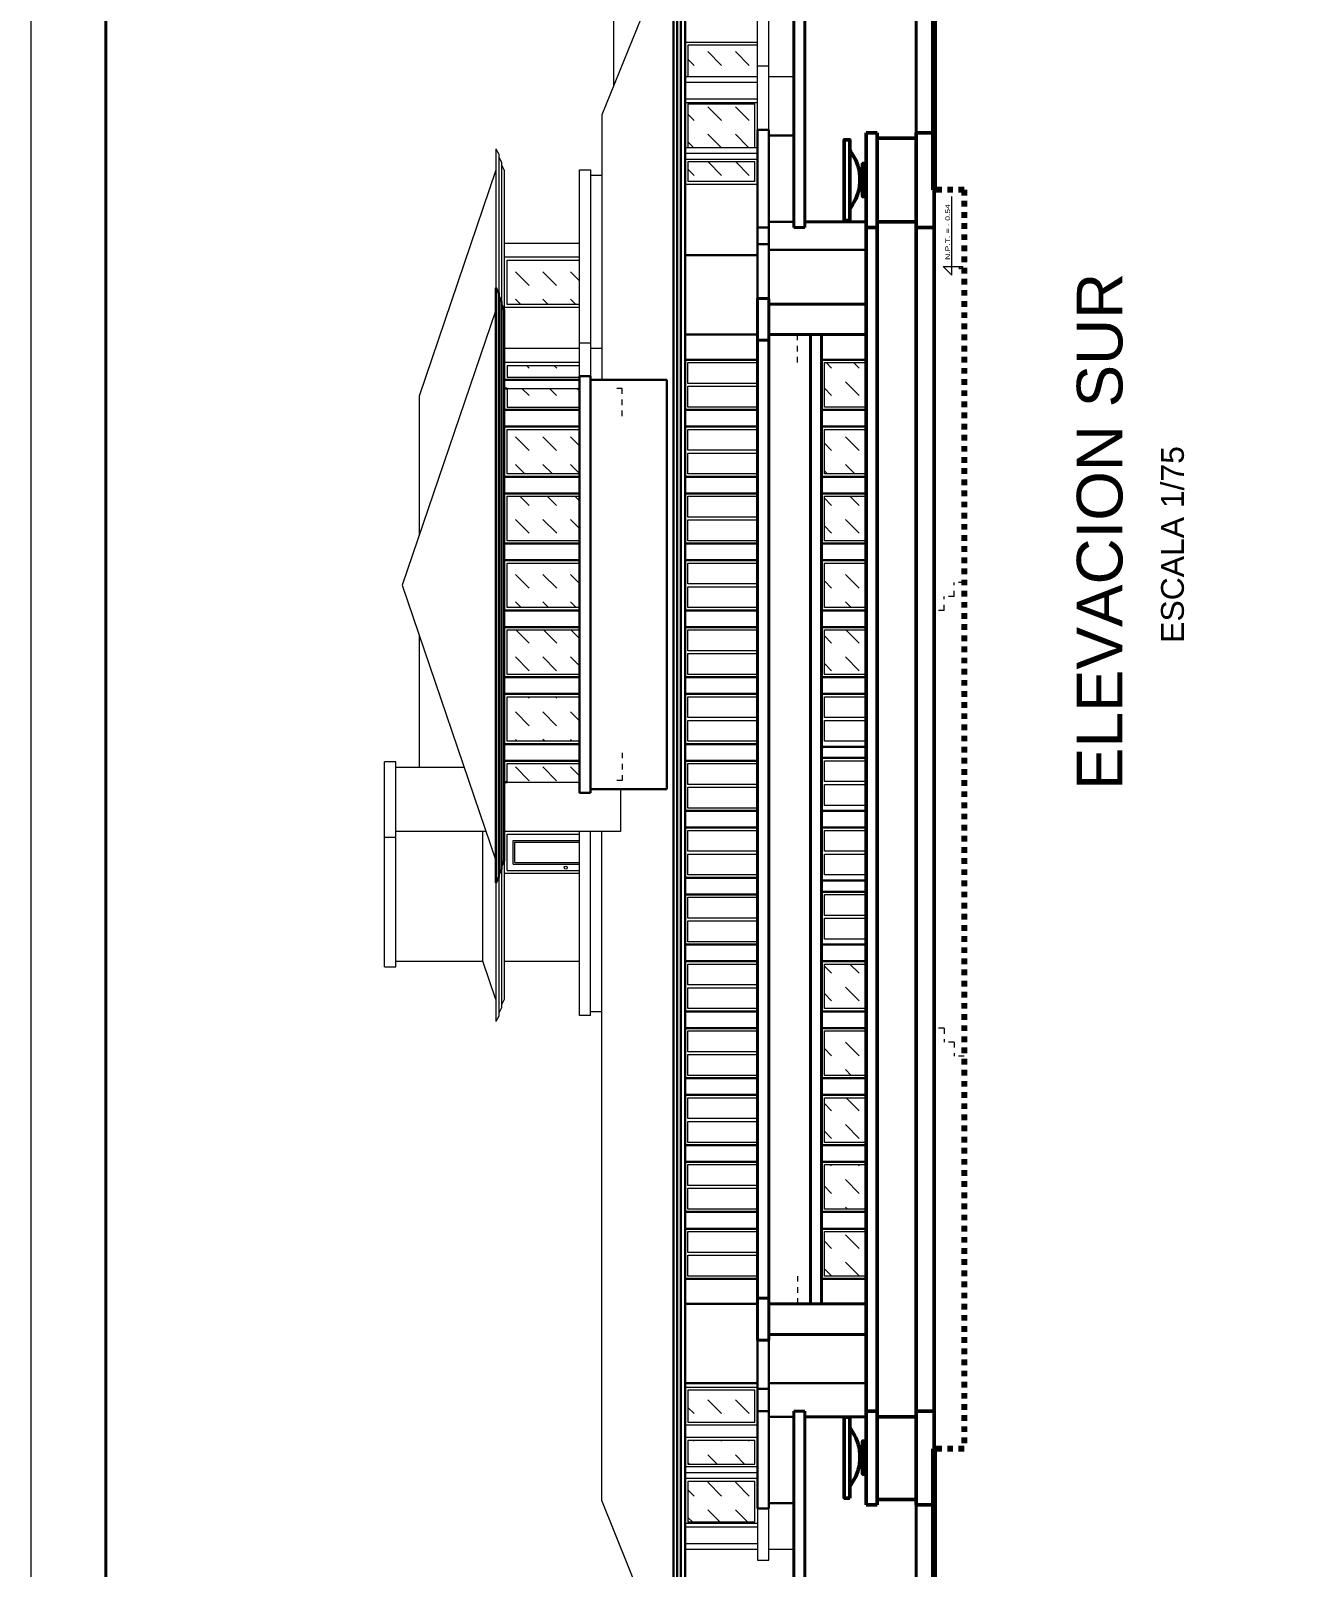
# Model space of a CAD drawing. Header units: millimetres. Extents: x -1459 to -1413, y -119 to 301.
# Drawn here: x -1459.03 to -1436.15, y 179.2 to 206.78 of the extents above; entities that cross this region are included whole.
import ezdxf

# ---------------------------------------------------------------- set-up
doc = ezdxf.new("R2010")
doc.units = ezdxf.units.MM
doc.linetypes.add('RAYITAS', pattern=[0.375, 0.25, -0.125])
doc.layers.get('0').update_dxf_attribs({"lineweight": 0})
for name, color, linetype, lineweight in [('CORTE PLUMA 5', 5, 'Continuous', 40), ('MURO CORTADO', 1, 'Continuous', 60), ('PLUMA 1', 236, 'Continuous', 5), ('PLUMA 2', 3, 'Continuous', 15), ('PLUMA 3', 30, 'Continuous', 20), ('PLUMA 4', 8, 'Continuous', 30), ('PLUMA 6', 140, 'Continuous', 50), ('PROYECCIONES', 40, 'RAYITAS', 13), ('ROTULO', 7, 'Continuous', 5), ('TEXTOS', 30, 'Continuous', 5)]:
    doc.layers.add(name, color=color, linetype=linetype, lineweight=lineweight)
doc.styles.add('Arial', font='arial.ttf')
doc.styles.get("Standard").update_dxf_attribs({"font": 'arial.ttf'})

# ---------------------------------------------------------------- blocks, each defined once
blk = doc.blocks.new('f')
at = {"layer": 'TEXTOS'}
for p, q in [((564.862, -28.78), (565.014, -28.628)), ((565.014, -28.628), (565.014, -28.984)), ((564.862, -28.78), (566.107, -28.78)), ((564.974, -28.918), (565.014, -28.918)), ((564.974, -28.918), (565.014, -28.984)), ((566.107, -28.78), (566.271, -28.78))]:
    blk.add_line(p, q, dxfattribs=at)

msp = doc.modelspace()

# ---------------------------------------------------------------- hatches: boundary and pattern name
h = msp.add_hatch()
h.set_pattern_fill('DASH', color=256, scale=0.11, angle=45, style=0)
h.set_pattern_definition([(135, (-1208.55178, -9.68027), (-0.4939141, 3e-17), [0.34925, -0.34925])])
h.paths.add_polyline_path([(-1444.773, 185.227), (-1444.773, 184.427), (-1444.023, 184.427), (-1444.023, 185.227)])
h.paths.add_polyline_path([(-1444.773, 186.427), (-1444.773, 185.627), (-1444.023, 185.627), (-1444.023, 186.427)])
h.paths.add_polyline_path([(-1444.773, 187.627), (-1444.773, 186.827), (-1444.023, 186.827), (-1444.023, 187.627)])
h.paths.add_polyline_path([(-1444.773, 188.827), (-1444.773, 188.027), (-1444.023, 188.027), (-1444.023, 188.827)])
h.paths.add_polyline_path([(-1444.773, 190.027), (-1444.773, 189.227), (-1444.023, 189.227), (-1444.023, 190.027)])
h.paths.add_polyline_path([(-1444.773, 196.027), (-1444.773, 195.227), (-1444.023, 195.227), (-1444.023, 196.027)])
h.paths.add_polyline_path([(-1444.773, 197.227), (-1444.773, 196.427), (-1444.023, 196.427), (-1444.023, 197.227)])
h.paths.add_polyline_path([(-1444.773, 198.427), (-1444.773, 197.627), (-1444.023, 197.627), (-1444.023, 198.427)])
h.paths.add_polyline_path([(-1444.773, 199.627), (-1444.773, 198.827), (-1444.023, 198.827), (-1444.023, 199.627)])
h.paths.add_polyline_path([(-1444.773, 200.827), (-1444.773, 200.027), (-1444.023, 200.027), (-1444.023, 200.827)])
h.paths.add_polyline_path([(-1447.223, 204.427), (-1447.223, 204.077), (-1446.023, 204.077), (-1446.023, 204.427)])
h.paths.add_polyline_path([(-1447.223, 205.469), (-1447.223, 204.689), (-1446.023, 204.689), (-1446.023, 205.469)])
h.paths.add_polyline_path([(-1447.223, 206.526), (-1447.223, 205.964), (-1445.973, 205.964), (-1445.973, 206.152), (-1445.973, 206.526)])
h.paths.add_polyline_path([(-1447.223, 207.726), (-1447.223, 207.077), (-1445.973, 207.077), (-1445.973, 207.726)])
h.paths.add_polyline_path([(-1447.223, 209.902), (-1447.223, 209.177), (-1445.973, 209.177), (-1445.973, 209.902)])
h.paths.add_polyline_path([(-1447.223, 211.102), (-1447.223, 210.377), (-1445.973, 210.377), (-1445.973, 211.102)])
h.paths.add_polyline_path([(-1447.223, 212.302), (-1447.223, 211.577), (-1445.973, 211.577), (-1445.973, 212.302)])
h.paths.add_polyline_path([(-1447.223, 213.502), (-1447.223, 212.777), (-1445.973, 212.777), (-1445.973, 213.502)])
h.paths.add_polyline_path([(-1447.223, 214.702), (-1447.223, 213.977), (-1445.973, 213.977), (-1445.973, 214.702)])
h.paths.add_polyline_path([(-1447.223, 215.902), (-1447.223, 215.177), (-1445.973, 215.177), (-1445.973, 215.902)])
h.paths.add_polyline_path([(-1447.223, 180.74), (-1447.223, 180.009), (-1446.023, 180.009), (-1446.023, 180.74)])
h.paths.add_polyline_path([(-1447.223, 181.477), (-1447.223, 181.052), (-1446.023, 181.052), (-1446.023, 181.477)])
h.paths.add_polyline_path([(-1447.223, 182.377), (-1447.223, 181.802), (-1446.023, 181.802), (-1446.023, 182.377)])
h.paths.add_polyline_path([(-1450.473, 193.627), (-1450.473, 193.29), (-1449.173, 193.29), (-1449.173, 193.627)])
h.paths.add_polyline_path([(-1450.473, 194.827), (-1450.473, 194.027), (-1449.173, 194.027), (-1449.173, 194.827)])
h.paths.add_polyline_path([(-1450.473, 196.027), (-1450.473, 195.227), (-1449.173, 195.227), (-1449.173, 196.027)])
h.paths.add_polyline_path([(-1450.473, 197.227), (-1450.473, 196.427), (-1449.173, 196.427), (-1449.173, 197.227)])
h.paths.add_polyline_path([(-1450.473, 198.427), (-1450.473, 197.627), (-1449.173, 197.627), (-1449.173, 198.427)])
h.paths.add_polyline_path([(-1450.473, 199.627), (-1450.473, 198.827), (-1449.173, 198.827), (-1449.173, 199.627)])
h.paths.add_polyline_path([(-1450.473, 200.776), (-1450.473, 200.563), (-1449.173, 200.563), (-1449.173, 200.579), (-1449.173, 200.776)])
h.paths.add_polyline_path([(-1450.473, 200.363), (-1450.473, 200.027), (-1449.173, 200.027), (-1449.173, 200.363)])
h.paths.add_polyline_path([(-1450.473, 202.666), (-1450.473, 201.866), (-1449.173, 201.866), (-1449.173, 202.666)])

# ---------------------------------------------------------------- linework, layer by layer
for p, q in [((-1445.973, 206.526), (-1447.223, 206.526)), ((-1447.223, 206.526), (-1447.223, 205.964)), ((-1447.223, 205.469), (-1447.223, 204.689)), ((-1447.223, 205.469), (-1446.023, 205.469)), ((-1446.023, 204.689), (-1446.023, 205.469)), ((-1447.223, 204.427), (-1447.223, 204.077)), ((-1446.023, 204.427), (-1447.223, 204.427)), ((-1446.023, 204.077), (-1446.023, 204.427)), ((-1446.023, 204.077), (-1447.223, 204.077)), ((-1450.473, 201.866), (-1450.473, 202.666)), ((-1450.473, 202.666), (-1449.173, 202.666)), ((-1449.173, 201.866), (-1450.473, 201.866)), ((-1450.473, 200.776), (-1449.173, 200.776)), ((-1450.473, 200.776), (-1450.473, 200.563)), ((-1450.473, 200.563), (-1449.173, 200.563)), ((-1450.473, 200.363), (-1450.473, 200.027)), ((-1450.473, 200.363), (-1449.173, 200.363)), ((-1450.473, 200.027), (-1449.173, 200.027)), ((-1450.473, 193.29), (-1450.473, 193.627)), ((-1450.473, 193.627), (-1449.173, 193.627)), ((-1450.473, 193.29), (-1449.173, 193.29)), ((-1450.473, 192.358), (-1449.173, 192.358)), ((-1450.473, 191.708), (-1450.473, 192.358)), ((-1450.363, 192.248), (-1449.173, 192.248)), ((-1450.363, 191.818), (-1450.363, 192.248)), ((-1450.333, 192.218), (-1449.173, 192.218)), ((-1450.333, 191.848), (-1450.333, 192.218)), ((-1450.363, 191.818), (-1449.173, 191.818)), ((-1450.333, 191.848), (-1449.173, 191.848)), ((-1450.473, 191.708), (-1449.173, 191.708)), ((-1446.023, 181.802), (-1446.023, 182.377)), ((-1446.023, 181.052), (-1446.023, 181.477)), ((-1446.023, 180.74), (-1447.223, 180.74)), ((-1447.223, 180.74), (-1447.223, 180.009)), ((-1446.023, 180.009), (-1446.023, 180.74)), ((-1446.023, 180.009), (-1447.223, 180.009))]:
    msp.add_line(p, q)
for points in [[(-1445.973, 200.452), (-1447.223, 200.452), (-1447.223, 200.827), (-1445.973, 200.827)], [(-1444.023, 200.027), (-1444.773, 200.027), (-1444.773, 200.827), (-1444.023, 200.827)], [(-1445.973, 200.027), (-1447.223, 200.027), (-1447.223, 200.402), (-1445.973, 200.402)], [(-1449.173, 198.827), (-1450.473, 198.827), (-1450.473, 199.627), (-1449.173, 199.627)], [(-1445.973, 199.252), (-1447.223, 199.252), (-1447.223, 199.627), (-1445.973, 199.627)], [(-1444.023, 198.827), (-1444.773, 198.827), (-1444.773, 199.627), (-1444.023, 199.627)], [(-1445.973, 198.827), (-1447.223, 198.827), (-1447.223, 199.202), (-1445.973, 199.202)], [(-1449.173, 197.627), (-1450.473, 197.627), (-1450.473, 198.427), (-1449.173, 198.427)], [(-1445.973, 198.052), (-1447.223, 198.052), (-1447.223, 198.427), (-1445.973, 198.427)], [(-1444.023, 197.627), (-1444.773, 197.627), (-1444.773, 198.427), (-1444.023, 198.427)], [(-1445.973, 197.627), (-1447.223, 197.627), (-1447.223, 198.002), (-1445.973, 198.002)], [(-1449.173, 196.427), (-1450.473, 196.427), (-1450.473, 197.227), (-1449.173, 197.227)], [(-1445.973, 196.852), (-1447.223, 196.852), (-1447.223, 197.227), (-1445.973, 197.227)], [(-1444.023, 196.427), (-1444.773, 196.427), (-1444.773, 197.227), (-1444.023, 197.227)], [(-1445.973, 196.427), (-1447.223, 196.427), (-1447.223, 196.802), (-1445.973, 196.802)], [(-1449.173, 195.227), (-1450.473, 195.227), (-1450.473, 196.027), (-1449.173, 196.027)], [(-1445.973, 195.652), (-1447.223, 195.652), (-1447.223, 196.027), (-1445.973, 196.027)], [(-1444.023, 195.227), (-1444.773, 195.227), (-1444.773, 196.027), (-1444.023, 196.027)], [(-1445.973, 195.227), (-1447.223, 195.227), (-1447.223, 195.602), (-1445.973, 195.602)], [(-1449.173, 194.027), (-1450.473, 194.027), (-1450.473, 194.827), (-1449.173, 194.827)], [(-1445.973, 194.452), (-1447.223, 194.452), (-1447.223, 194.827), (-1445.973, 194.827)], [(-1444.023, 194.452), (-1444.773, 194.452), (-1444.773, 194.827), (-1444.023, 194.827)], [(-1445.973, 194.027), (-1447.223, 194.027), (-1447.223, 194.402), (-1445.973, 194.402)], [(-1444.023, 194.027), (-1444.773, 194.027), (-1444.773, 194.402), (-1444.023, 194.402)], [(-1444.023, 193.302), (-1444.773, 193.302), (-1444.773, 193.677), (-1444.023, 193.677)], [(-1445.973, 193.252), (-1447.223, 193.252), (-1447.223, 193.627), (-1445.973, 193.627)], [(-1445.973, 192.827), (-1447.223, 192.827), (-1447.223, 193.202), (-1445.973, 193.202)], [(-1444.023, 192.877), (-1444.773, 192.877), (-1444.773, 193.252), (-1444.023, 193.252)], [(-1445.973, 192.052), (-1447.223, 192.052), (-1447.223, 192.427), (-1445.973, 192.427)], [(-1444.023, 192.052), (-1444.773, 192.052), (-1444.773, 192.427), (-1444.023, 192.427)], [(-1445.973, 191.627), (-1447.223, 191.627), (-1447.223, 192.002), (-1445.973, 192.002)], [(-1444.023, 191.627), (-1444.773, 191.627), (-1444.773, 192.002), (-1444.023, 192.002)], [(-1445.973, 190.852), (-1447.223, 190.852), (-1447.223, 191.227), (-1445.973, 191.227)], [(-1444.023, 190.902), (-1444.773, 190.902), (-1444.773, 191.277), (-1444.023, 191.277)], [(-1445.973, 190.427), (-1447.223, 190.427), (-1447.223, 190.802), (-1445.973, 190.802)], [(-1444.023, 190.477), (-1444.773, 190.477), (-1444.773, 190.852), (-1444.023, 190.852)], [(-1445.973, 189.652), (-1447.223, 189.652), (-1447.223, 190.027), (-1445.973, 190.027)], [(-1444.023, 189.227), (-1444.773, 189.227), (-1444.773, 190.027), (-1444.023, 190.027)], [(-1445.973, 189.227), (-1447.223, 189.227), (-1447.223, 189.602), (-1445.973, 189.602)], [(-1445.973, 188.452), (-1447.223, 188.452), (-1447.223, 188.827), (-1445.973, 188.827)], [(-1444.023, 188.027), (-1444.773, 188.027), (-1444.773, 188.827), (-1444.023, 188.827)], [(-1445.973, 188.027), (-1447.223, 188.027), (-1447.223, 188.402), (-1445.973, 188.402)], [(-1445.973, 187.252), (-1447.223, 187.252), (-1447.223, 187.627), (-1445.973, 187.627)], [(-1444.023, 186.827), (-1444.773, 186.827), (-1444.773, 187.627), (-1444.023, 187.627)], [(-1445.973, 186.827), (-1447.223, 186.827), (-1447.223, 187.202), (-1445.973, 187.202)], [(-1445.973, 186.052), (-1447.223, 186.052), (-1447.223, 186.427), (-1445.973, 186.427)], [(-1444.023, 185.627), (-1444.773, 185.627), (-1444.773, 186.427), (-1444.023, 186.427)], [(-1445.973, 185.627), (-1447.223, 185.627), (-1447.223, 186.002), (-1445.973, 186.002)], [(-1445.973, 184.852), (-1447.223, 184.852), (-1447.223, 185.227), (-1445.973, 185.227)], [(-1444.023, 184.427), (-1444.773, 184.427), (-1444.773, 185.227), (-1444.023, 185.227)], [(-1445.973, 184.427), (-1447.223, 184.427), (-1447.223, 184.802), (-1445.973, 184.802)], [(-1446.023, 182.377), (-1447.223, 182.377), (-1447.223, 181.802), (-1446.023, 181.802)], [(-1446.023, 181.477), (-1447.223, 181.477), (-1447.223, 181.052), (-1446.023, 181.052)]]:
    msp.add_lwpolyline(points)
at = {"color": 7, "linetype": 'Continuous'}
msp.add_circle((-1449.418, 191.759), 0.027, dxfattribs=at)
at = {"layer": 'CORTE PLUMA 5'}
for p, q in [((-1445.323, 203.252), (-1445.323, 219.427)), ((-1445.123, 203.252), (-1445.123, 219.427)), ((-1443.123, 204.952), (-1443.123, 210.42)), ((-1444.023, 203.352), (-1445.123, 203.352)), ((-1445.123, 203.252), (-1445.323, 203.252)), ((-1445.973, 183.277), (-1445.973, 201.977)), ((-1445.773, 201.977), (-1445.973, 201.977)), ((-1445.773, 183.277), (-1445.773, 201.977)), ((-1445.773, 201.877), (-1444.023, 201.877)), ((-1445.973, 201.227), (-1445.773, 201.227)), ((-1445.773, 201.327), (-1444.023, 201.327)), ((-1445.023, 201.327), (-1445.023, 183.927)), ((-1445.973, 184.027), (-1445.773, 184.027)), ((-1445.773, 183.927), (-1444.023, 183.927)), ((-1445.773, 183.277), (-1445.973, 183.277)), ((-1444.023, 183.377), (-1445.773, 183.377)), ((-1445.123, 182.002), (-1445.323, 182.002)), ((-1445.323, 182.002), (-1445.323, 178.677)), ((-1445.123, 178.677), (-1445.123, 182.002)), ((-1445.123, 181.902), (-1444.023, 181.902)), ((-1443.123, 180.317), (-1443.123, 178.677))]:
    msp.add_line(p, q, dxfattribs=at)
msp.add_lwpolyline([(-1444.823, 183.927), (-1444.823, 201.327)], dxfattribs=at)
at = {"layer": 'MURO CORTADO', "lineweight": 80}
for p, q in [((-1442.803, 203.927), (-1442.803, 220.727)), ((-1442.803, 174.202), (-1442.803, 181.327))]:
    msp.add_line(p, q, dxfattribs=at)
at = {"layer": 'PLUMA 1'}
msp.add_line((-1448.563, 215.137), (-1448.563, 205.789), dxfattribs=at)
at = {"layer": 'PLUMA 2'}
for p, q in [((-1445.973, 206.152), (-1445.973, 217.402)), ((-1445.773, 206.152), (-1445.773, 217.402)), ((-1447.273, 206.577), (-1445.973, 206.577)), ((-1450.673, 189.394), (-1450.905, 190.077))]:
    msp.add_line(p, q, dxfattribs=at)
for points in [[(-1450.673, 204.278), (-1452.053, 200.224), (-1452.053, 197.714)], [(-1452.053, 195.939), (-1452.053, 193.559)]]:
    msp.add_lwpolyline(points, dxfattribs=at)
at = {"layer": 'PLUMA 3'}
for p, q in [((-1447.483, 208.448), (-1448.773, 205.272)), ((-1445.973, 205.002), (-1445.973, 206.152)), ((-1445.973, 206.152), (-1445.773, 206.152)), ((-1445.773, 205.002), (-1445.773, 206.152)), ((-1447.273, 205.964), (-1445.973, 205.964)), ((-1447.273, 205.858), (-1445.973, 205.858)), ((-1445.773, 205.964), (-1445.323, 205.964)), ((-1447.273, 205.558), (-1445.973, 205.558)), ((-1448.773, 205.272), (-1448.773, 200.513)), ((-1447.273, 205.494), (-1445.973, 205.494)), ((-1447.273, 204.689), (-1445.973, 204.689)), ((-1450.673, 204.66), (-1450.623, 204.566)), ((-1450.673, 204.66), (-1450.673, 202.169)), ((-1450.623, 204.566), (-1450.623, 202.069)), ((-1450.623, 204.516), (-1450.573, 204.422)), ((-1450.573, 204.422), (-1450.573, 201.919)), ((-1447.273, 204.583), (-1445.973, 204.583)), ((-1447.273, 204.477), (-1445.973, 204.477)), ((-1450.573, 204.372), (-1450.523, 204.278)), ((-1450.523, 204.278), (-1450.523, 201.769)), ((-1449.173, 200.579), (-1449.173, 204.286)), ((-1449.173, 204.286), (-1448.973, 204.286)), ((-1448.973, 204.286), (-1448.973, 200.579)), ((-1447.273, 204.027), (-1445.973, 204.027)), ((-1449.173, 202.966), (-1450.523, 202.966)), ((-1449.173, 202.716), (-1450.523, 202.716)), ((-1449.173, 201.179), (-1448.973, 201.179)), ((-1449.173, 201.076), (-1450.523, 201.076)), ((-1449.173, 200.826), (-1450.523, 200.826)), ((-1448.773, 201.076), (-1448.973, 201.076)), ((-1452.473, 193.659), (-1452.673, 193.659)), ((-1452.673, 189.977), (-1452.673, 193.659)), ((-1452.473, 189.977), (-1452.473, 193.659)), ((-1451.242, 193.559), (-1452.473, 193.559)), ((-1452.673, 192.308), (-1452.473, 192.308)), ((-1450.905, 190.077), (-1450.905, 192.408)), ((-1449.173, 189.102), (-1449.173, 192.408)), ((-1448.973, 189.102), (-1448.973, 192.408)), ((-1448.773, 180.395), (-1448.773, 192.408)), ((-1450.573, 191.785), (-1450.573, 189.244)), ((-1450.523, 191.885), (-1450.523, 189.394)), ((-1450.673, 191.485), (-1450.673, 188.994)), ((-1450.623, 191.585), (-1450.623, 189.094)), ((-1450.523, 191.658), (-1449.173, 191.658)), ((-1452.473, 190.077), (-1450.905, 190.077)), ((-1450.523, 190.077), (-1449.173, 190.077)), ((-1450.573, 189.244), (-1450.623, 189.144)), ((-1450.523, 189.394), (-1450.573, 189.294)), ((-1450.623, 189.094), (-1450.673, 188.994)), ((-1448.973, 189.102), (-1449.173, 189.102)), ((-1448.973, 189.177), (-1448.773, 189.177)), ((-1445.973, 182.427), (-1447.273, 182.427)), ((-1445.973, 181.752), (-1447.273, 181.752)), ((-1445.973, 181.527), (-1447.273, 181.527)), ((-1445.973, 181.002), (-1447.273, 181.002)), ((-1445.973, 180.896), (-1447.273, 180.896)), ((-1445.973, 180.79), (-1447.273, 180.79)), ((-1447.483, 177.22), (-1448.773, 180.395)), ((-1445.973, 180.252), (-1445.973, 179.327)), ((-1445.773, 179.327), (-1445.773, 180.252)), ((-1445.973, 179.984), (-1447.273, 179.984)), ((-1445.973, 179.921), (-1447.273, 179.921)), ((-1445.973, 179.621), (-1447.273, 179.621)), ((-1445.973, 179.515), (-1447.273, 179.515)), ((-1445.973, 179.327), (-1445.773, 179.327)), ((-1445.323, 179.515), (-1445.773, 179.515))]:
    msp.add_line(p, q, dxfattribs=at)
for points in [[(-1448.773, 204.186), (-1448.973, 204.186)], [(-1450.673, 201.769), (-1452.355, 196.827), (-1450.673, 191.885)], [(-1448.436, 193.17), (-1448.436, 192.408), (-1450.523, 192.408)], [(-1450.851, 192.408), (-1452.473, 192.408)]]:
    msp.add_lwpolyline(points, dxfattribs=at)
at = {"layer": 'PLUMA 4'}
for p, q in [((-1445.973, 201.977), (-1445.973, 205.002)), ((-1445.973, 205.002), (-1445.773, 205.002)), ((-1445.773, 205.002), (-1445.773, 201.977)), ((-1445.773, 204.902), (-1445.323, 204.902)), ((-1445.773, 203.352), (-1445.323, 203.352)), ((-1445.773, 203.252), (-1445.973, 203.252)), ((-1447.273, 202.752), (-1445.973, 202.752)), ((-1445.773, 202.952), (-1445.973, 202.952)), ((-1444.023, 202.852), (-1445.773, 202.852)), ((-1450.673, 202.169), (-1450.673, 191.485)), ((-1450.673, 202.169), (-1450.623, 202.069)), ((-1450.623, 202.069), (-1450.623, 191.585)), ((-1450.623, 202.019), (-1450.573, 201.919)), ((-1450.573, 201.919), (-1450.573, 191.735)), ((-1450.573, 201.869), (-1450.523, 201.769)), ((-1450.523, 201.769), (-1450.523, 191.885)), ((-1447.273, 201.327), (-1445.973, 201.327)), ((-1447.273, 200.877), (-1445.973, 200.877)), ((-1444.823, 200.877), (-1444.023, 200.877)), ((-1449.173, 200.579), (-1448.973, 200.579)), ((-1449.173, 200.579), (-1449.173, 193.1)), ((-1448.973, 193.1), (-1448.973, 200.579)), ((-1449.173, 200.513), (-1450.523, 200.513)), ((-1450.473, 200.363), (-1450.523, 200.363)), ((-1447.601, 200.513), (-1448.973, 200.513)), ((-1447.601, 200.513), (-1447.601, 193.17)), ((-1450.523, 199.977), (-1449.173, 199.977)), ((-1445.973, 199.977), (-1447.273, 199.977)), ((-1444.023, 199.977), (-1444.823, 199.977)), ((-1450.523, 199.677), (-1449.173, 199.677)), ((-1447.273, 199.677), (-1445.973, 199.677)), ((-1444.823, 199.677), (-1444.023, 199.677)), ((-1449.173, 198.777), (-1450.523, 198.777)), ((-1445.973, 198.777), (-1447.273, 198.777)), ((-1444.023, 198.777), (-1444.823, 198.777)), ((-1450.523, 198.477), (-1449.173, 198.477)), ((-1447.273, 198.477), (-1445.973, 198.477)), ((-1444.823, 198.477), (-1444.023, 198.477)), ((-1449.173, 197.577), (-1450.523, 197.577)), ((-1445.973, 197.577), (-1447.273, 197.577)), ((-1444.023, 197.577), (-1444.823, 197.577)), ((-1450.523, 197.277), (-1449.173, 197.277)), ((-1447.273, 197.277), (-1445.973, 197.277)), ((-1444.823, 197.277), (-1444.023, 197.277)), ((-1449.173, 196.377), (-1450.523, 196.377)), ((-1445.973, 196.377), (-1447.273, 196.377)), ((-1444.023, 196.377), (-1444.823, 196.377)), ((-1450.523, 196.077), (-1449.173, 196.077)), ((-1447.273, 196.077), (-1445.973, 196.077)), ((-1444.823, 196.077), (-1444.023, 196.077)), ((-1449.173, 195.177), (-1450.523, 195.177)), ((-1445.973, 195.177), (-1447.273, 195.177)), ((-1444.023, 195.177), (-1444.823, 195.177)), ((-1450.523, 194.877), (-1449.173, 194.877)), ((-1447.273, 194.877), (-1445.973, 194.877)), ((-1444.023, 194.877), (-1444.823, 194.877)), ((-1449.173, 193.977), (-1450.523, 193.977)), ((-1445.973, 193.977), (-1447.273, 193.977)), ((-1444.823, 193.927), (-1444.023, 193.927)), ((-1450.523, 193.677), (-1449.173, 193.677)), ((-1447.273, 193.677), (-1445.973, 193.677)), ((-1444.023, 193.727), (-1444.823, 193.727)), ((-1450.473, 193.29), (-1450.523, 193.29)), ((-1449.173, 193.1), (-1448.973, 193.1)), ((-1447.601, 193.17), (-1448.973, 193.17)), ((-1445.973, 192.777), (-1447.273, 192.777)), ((-1444.823, 192.777), (-1444.023, 192.777)), ((-1447.273, 192.477), (-1445.973, 192.477)), ((-1444.023, 192.477), (-1444.823, 192.477)), ((-1450.623, 191.635), (-1450.573, 191.735)), ((-1450.573, 191.785), (-1450.523, 191.885)), ((-1450.673, 191.485), (-1450.623, 191.585)), ((-1445.973, 191.577), (-1447.273, 191.577)), ((-1444.823, 191.527), (-1444.023, 191.527)), ((-1447.273, 191.277), (-1445.973, 191.277)), ((-1444.023, 191.327), (-1444.823, 191.327)), ((-1445.973, 190.377), (-1447.273, 190.377)), ((-1444.823, 190.377), (-1444.023, 190.377)), ((-1447.273, 190.077), (-1445.973, 190.077)), ((-1444.823, 190.077), (-1444.023, 190.077)), ((-1445.973, 189.177), (-1447.273, 189.177)), ((-1444.023, 189.177), (-1444.823, 189.177)), ((-1447.273, 188.877), (-1445.973, 188.877)), ((-1444.823, 188.877), (-1444.023, 188.877)), ((-1445.973, 187.977), (-1447.273, 187.977)), ((-1444.023, 187.977), (-1444.823, 187.977)), ((-1447.273, 187.677), (-1445.973, 187.677)), ((-1444.823, 187.677), (-1444.023, 187.677)), ((-1445.973, 186.777), (-1447.273, 186.777)), ((-1444.023, 186.777), (-1444.823, 186.777)), ((-1447.273, 186.477), (-1445.973, 186.477)), ((-1444.823, 186.477), (-1444.023, 186.477)), ((-1445.973, 185.577), (-1447.273, 185.577)), ((-1444.023, 185.577), (-1444.823, 185.577)), ((-1447.273, 185.277), (-1445.973, 185.277)), ((-1444.823, 185.277), (-1444.023, 185.277)), ((-1445.973, 184.377), (-1447.273, 184.377)), ((-1444.023, 184.377), (-1444.823, 184.377)), ((-1447.273, 183.927), (-1445.973, 183.927)), ((-1445.973, 183.277), (-1445.973, 180.252)), ((-1445.773, 180.252), (-1445.773, 183.277)), ((-1445.973, 182.502), (-1447.273, 182.502)), ((-1445.973, 182.402), (-1445.773, 182.402)), ((-1445.773, 182.502), (-1444.023, 182.502)), ((-1445.773, 182.002), (-1445.973, 182.002)), ((-1445.973, 180.252), (-1445.773, 180.252))]:
    msp.add_line(p, q, dxfattribs=at)
for points in [[(-1447.483, 208.941), (-1447.483, 176.745)], [(-1447.418, 208.819), (-1447.418, 176.861)], [(-1447.353, 208.648), (-1447.353, 177.027)], [(-1447.273, 208.448), (-1447.273, 177.22)], [(-1445.773, 181.902), (-1445.323, 181.902)], [(-1445.773, 180.352), (-1445.323, 180.352)]]:
    msp.add_lwpolyline(points, dxfattribs=at)
at = {"layer": 'PLUMA 6'}
for p, q in [((-1444.023, 180.317), (-1444.023, 204.952)), ((-1444.023, 204.952), (-1443.823, 204.952)), ((-1443.823, 180.317), (-1443.823, 204.952)), ((-1443.823, 204.852), (-1443.123, 204.852)), ((-1443.123, 180.317), (-1443.123, 204.952)), ((-1443.123, 204.952), (-1442.803, 204.952)), ((-1443.823, 203.352), (-1443.123, 203.352)), ((-1443.823, 203.252), (-1444.023, 203.252)), ((-1442.803, 203.252), (-1443.123, 203.252)), ((-1443.823, 182.002), (-1444.023, 182.002)), ((-1443.823, 181.902), (-1443.123, 181.902)), ((-1443.123, 182.002), (-1442.803, 182.002)), ((-1443.823, 180.417), (-1443.123, 180.417)), ((-1444.023, 180.317), (-1443.823, 180.317)), ((-1443.123, 180.317), (-1442.803, 180.317))]:
    msp.add_line(p, q, dxfattribs=at)
for points in [[(-1444.316, 203.377), (-1444.416, 203.377), (-1444.416, 204.827), (-1444.316, 204.827)], [(-1444.316, 180.442), (-1444.416, 180.442), (-1444.416, 181.892), (-1444.316, 181.892)]]:
    msp.add_lwpolyline(points, close=True, dxfattribs=at)
for points in [[(-1444.086, 204.004), (-1444.136, 204.004), (-1444.136, 204.199), (-1444.086, 204.199)], [(-1444.023, 203.806), (-1444.086, 203.806), (-1444.086, 204.397), (-1444.023, 204.397)], [(-1442.803, 181.327), (-1442.803, 203.927)], [(-1444.086, 181.265), (-1444.136, 181.265), (-1444.136, 181.07), (-1444.086, 181.07)], [(-1444.023, 181.463), (-1444.086, 181.463), (-1444.086, 180.871), (-1444.023, 180.871)]]:
    msp.add_lwpolyline(points, dxfattribs=at)
for points in [[(-1444.136, 204.157), (-1444.139, 204.238), (-1444.172, 204.413), (-1444.266, 204.562), (-1444.316, 204.642)], [(-1444.136, 204.066), (-1444.139, 203.986), (-1444.172, 203.81), (-1444.266, 203.662), (-1444.316, 203.582)], [(-1444.136, 181.223), (-1444.139, 181.303), (-1444.172, 181.479), (-1444.266, 181.627), (-1444.316, 181.707)], [(-1444.136, 181.132), (-1444.139, 181.051), (-1444.172, 180.876), (-1444.266, 180.727), (-1444.316, 180.647)]]:
    msp.add_open_spline(points, degree=3, knots=[0.0452122, 0.0452122, 0.0452122, 0.0452122, 0.2862387, 0.5675163, 0.5675163, 0.5675163, 0.5675163], dxfattribs=at)
at = {"layer": 'PROYECCIONES', "color": 1, "linetype": 'RAYITAS', "lineweight": 80, "ltscale": 0.3}
for p, q in [((-1442.263, 203.927), (-1442.803, 203.927)), ((-1442.263, 203.927), (-1442.263, 181.327)), ((-1442.263, 181.327), (-1442.803, 181.327))]:
    msp.add_line(p, q, dxfattribs=at)
at = {"layer": 'PROYECCIONES', "linetype": 'RAYITAS', "lineweight": 13, "ltscale": 0.3}
for p, q in [((-1445.253, 201.327), (-1445.43, 201.327)), ((-1445.253, 200.827), (-1445.253, 201.327)), ((-1448.403, 200.363), (-1448.58, 200.363)), ((-1448.403, 199.863), (-1448.403, 200.363)), ((-1442.263, 196.877, -0.225), (-1442.443, 196.877, -0.225)), ((-1442.443, 196.627, -0.225), (-1442.443, 196.877, -0.225)), ((-1442.443, 196.627, -0.225), (-1442.623, 196.627, -0.225)), ((-1442.623, 196.377, -0.225), (-1442.623, 196.627, -0.225)), ((-1442.623, 196.377, -0.225), (-1442.803, 196.377, -0.225)), ((-1448.403, 193.821), (-1448.403, 193.321)), ((-1448.403, 193.321), (-1448.58, 193.321)), ((-1442.623, 188.877, -0.225), (-1442.803, 188.877, -0.225)), ((-1442.623, 188.877, -0.225), (-1442.623, 188.627, -0.225)), ((-1442.443, 188.627, -0.225), (-1442.623, 188.627, -0.225)), ((-1442.443, 188.627, -0.225), (-1442.443, 188.377, -0.225)), ((-1442.263, 188.377, -0.225), (-1442.443, 188.377, -0.225)), ((-1445.253, 184.427), (-1445.253, 183.927)), ((-1445.253, 183.927), (-1445.43, 183.927))]:
    msp.add_line(p, q, dxfattribs=at)
at = {"layer": 'ROTULO'}
msp.add_lwpolyline([(-1413.278, 165.214), (-1413.278, 229.714), (-1459.028, 229.714), (-1459.028, 165.214)], close=True, dxfattribs=at)
at = {"layer": 'ROTULO', "lineweight": 40}
msp.add_lwpolyline([(-1414.628, 166.564), (-1414.628, 228.364), (-1457.678, 228.364), (-1457.678, 166.564)], close=True, dxfattribs=at)
at = {"layer": 'TEXTOS'}
for p, q in [((-1445.973, 203.252), (-1445.773, 203.252)), ((-1449.173, 201.816), (-1450.523, 201.816)), ((-1449.173, 201.076), (-1450.523, 201.076)), ((-1449.173, 200.826), (-1450.523, 200.826)), ((-1452.473, 192.777), (-1452.473, 192.877)), ((-1452.673, 189.977), (-1452.473, 189.977)), ((-1445.773, 183.277), (-1445.773, 183.227))]:
    msp.add_line(p, q, dxfattribs=at)

# ---------------------------------------------------------------- block references
at = {"layer": 'TEXTOS', "rotation": 90}
msp.add_blockref('f', (-1471.266, -362.466), dxfattribs=at)

# ---------------------------------------------------------------- texts
at = {"layer": 'TEXTOS', "style": 'Arial', "width": 1.3}
msp.add_text('N.P.T. = - 0.54', height=0.08437, rotation=90, dxfattribs=at).set_placement((-1442.516, 202.669))
at = {"layer": 'TEXTOS', "attachment_point": 1, "rotation": 90}
for s, width, insert, char_height in [('ELEVACION SUR', 11.30832, (-1440.239, 193.152), 0.81932), ('ESCALA 1/75', 5.22666, (-1438.726, 195.795), 0.40966)]:
    msp.add_mtext_dynamic_manual_height_columns(s, width=width, gutter_width=12.5, heights=[0], dxfattribs=dict(at, insert=insert, char_height=char_height))

doc.saveas('drawing.dxf')
